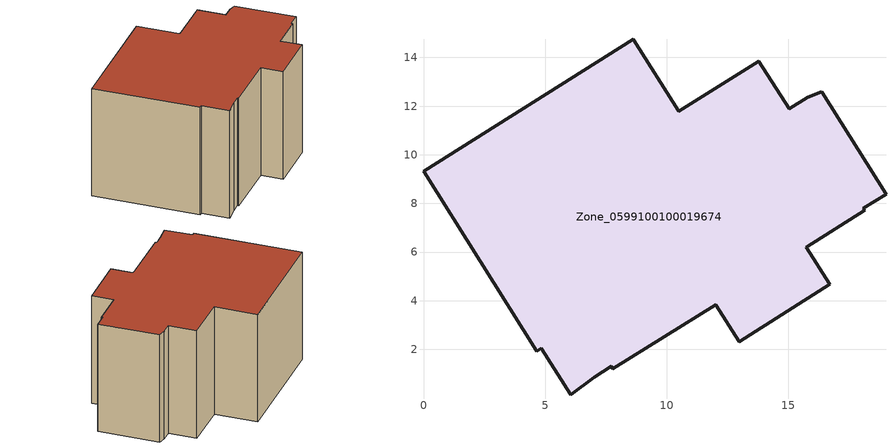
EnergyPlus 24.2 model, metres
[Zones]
Zone_0599100100019674
 floor ground (C_G): 13.78,13.85 15.03,11.89 15.79,12.37 16.37,12.58 19.01,8.38 18.08,7.8 18.15,7.72 15.73,6.2 16.7,4.68 12.98,2.32 12.02,3.84 7.78,1.19 7.72,1.3 7.01,0.85 6.06,0.14 4.84,2.05 4.65,1.93 0,9.31 8.63,14.74 10.49,11.79 z0
 wall outside (C_F): 12.98,2.32 16.7,4.68 15.73,6.2 18.15,7.72 18.08,7.8 19.01,8.38 16.37,12.58 15.79,12.37 15.03,11.89 13.78,13.85 10.49,11.79 8.63,14.74 0,9.31 4.65,1.93 4.84,2.05 6.06,0.14 7.01,0.85 7.72,1.3 7.78,1.19 12.02,3.84 12.98,2.32 z0:9.32
 roof outside (C_R): 19.01,8.38 16.37,12.58 15.79,12.37 15.03,11.89 13.78,13.85 10.49,11.79 8.63,14.74 0,9.31 4.65,1.93 4.84,2.05 6.06,0.14 7.01,0.85 7.72,1.3 7.78,1.19 12.02,3.84 12.98,2.32 16.7,4.68 15.73,6.2 18.15,7.72 18.08,7.8 z9.32
[BUILDING]
Pand.0599100100019674: North Axis=0; Terrain=City; Loads Convergence Tolerance Value=0.04; Temperature Convergence Tolerance Value=0.4; Solar Distribution=FullExterior; Maximum Number of Warmup Days=25; Minimum Number of Warmup Days=1
[Site:Location]
Rotterdam.The.Hague.AP_ZH_NLD Design_Conditions: Latitude=51.96; Longitude=4.45; Time Zone=1; Elevation=-4.5
[SITE:GROUNDTEMPERATURE:BUILDINGSURFACE]
18, 18, 18, 18, 18, 18, 18, 18, 18, 18, 18, 18
[MATERIAL] Thermal Absorptance=0.9; Solar Absorptance=0.7; Visible Absorptance=0.7
Name | Roughness | Thickness | Conductivity | Density | Specific Heat
G.D.2015-2018 | MediumSmooth | 0.15 | 0.0428571 | 540 | 1210
F.D.2015-2018 | Rough | 0.3 | 0.0666667 | 1920 | 840
R.D.2015-2018 | MediumRough | 0.2 | 0.0333333 | 1500 | 1000
[CONSTRUCTION]
C_G: G.D.2015-2018
C_F: F.D.2015-2018
C_R: R.D.2015-2018
[ZONE]
Zone_0599100100019674: Type=1; Multiplier=1; Ceiling Height=Autocalculate; Volume=Autocalculate; Floor Area=autocalculate; Part of Total Floor Area=Yes
[ZONEINFILTRATION:DESIGNFLOWRATE]
Infil_Zone_0599100100019674: Zone or ZoneList or Space or SpaceList=Zone_0599100100019674; Schedule=AlwaysOn; Design Flow Rate Calculation Method=Flow/Area; Flow Rate per Floor Area=0.0021; Constant Term Coefficient=1; Temperature Term Coefficient=0; Velocity Term Coefficient=0; Velocity Squared Term Coefficient=0
[HVACTEMPLATE:ZONE:IDEALLOADSAIRSYSTEM]
Zone_0599100100019674: Maximum Heating Supply Air Temperature=50; Minimum Cooling Supply Air Temperature=13; Maximum Heating Supply Air Humidity Ratio=0.0156; Minimum Cooling Supply Air Humidity Ratio=0.0077; Heating Limit=NoLimit; Cooling Limit=NoLimit; Dehumidification Control Type=ConstantSensibleHeatRatio; Cooling Sensible Heat Ratio=0.7; Dehumidification Setpoint=60; Humidification Control Type=None; Humidification Setpoint=30; Outdoor Air Method=None; Outdoor Air Flow Rate per Person=0.00944; Outdoor Air Flow Rate per Zone Floor Area=0; Outdoor Air Flow Rate per Zone=0; Demand Controlled Ventilation Type=None; Outdoor Air Economizer Type=NoEconomizer; Heat Recovery Type=None; Sensible Heat Recovery Effectiveness=0.7; Latent Heat Recovery Effectiveness=0.65
[ZONECONTROL:THERMOSTAT]
ThermostatControl_Zone_0599100100019674: Zone or ZoneList=Zone_0599100100019674; Control Type Schedule=DualSetpointControlType; Control 1=Thermostat_Zone_0599100100019674; Temperature Difference Between Cutout And Setpoint=0
[THERMOSTATSETPOINT:DUALSETPOINT]
Thermostat_Zone_0599100100019674: Heating Setpoint Temperature Schedule=HeatingSetpoint_Zone_0599100100019674; Cooling Setpoint Temperature Schedule=CoolingSetpoint_Zone_0599100100019674
[SCHEDULE:COMPACT]
HeatingSetpoint_Zone_0599100100019674: Through: 12/31, For: AllDays, Until: 24:00, 21
CoolingSetpoint_Zone_0599100100019674: Through: 12/31, For: AllDays, Until: 24:00, 24
DualSetpointControlType: Through: 12/31, For: AllDays, Until: 24:00, 4
AlwaysOn: Through: 12/31, For: AllDays, Until: 24:00, 1
